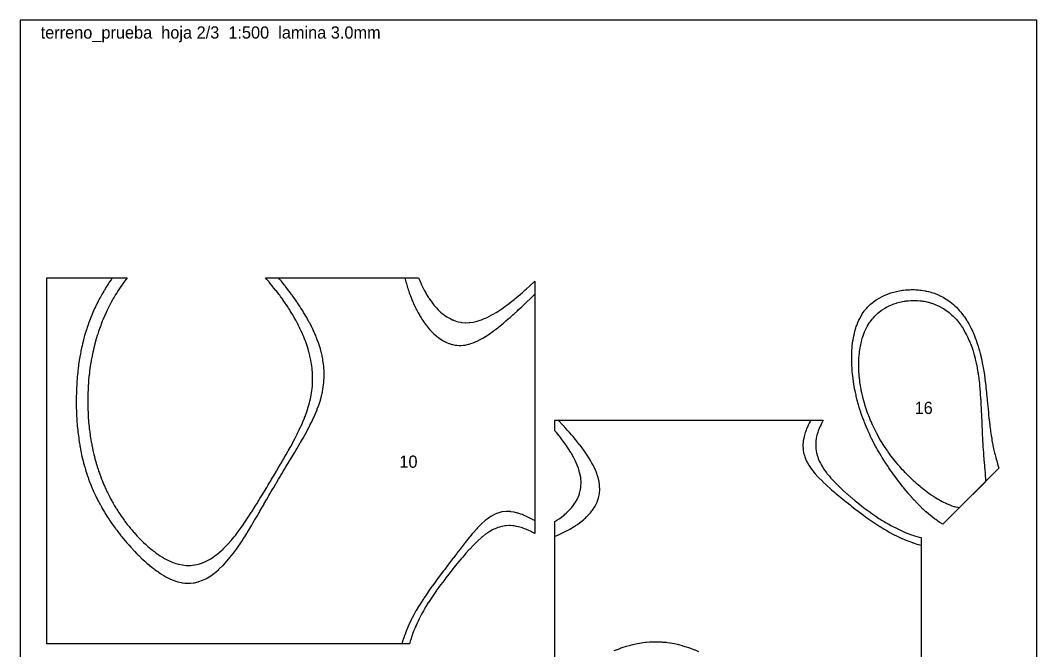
# Model space of a CAD drawing. Header units: millimetres. Extents: x 0 to 500, y 0 to 700.
# Drawn here: x 0 to 500, y 390 to 700 of the extents above; entities that cross this region are included whole.
import ezdxf
from ezdxf.enums import TextEntityAlignment as Align

# ---------------------------------------------------------------- set-up
doc = ezdxf.new("R2010")
doc.units = ezdxf.units.MM
for name, color, linetype in [('CORTE', 1, 'Continuous'), ('GRABADO', 5, 'Continuous'), ('HOJA', 8, 'Continuous')]:
    doc.layers.add(name, color=color, linetype=linetype)

msp = doc.modelspace()

# ---------------------------------------------------------------- linework, layer by layer
at = {"layer": 'CORTE'}
for points in [[(13, 393), (13, 573.15), (52.48, 573.15), (51.45, 571.78), (50.9, 571.01), (49.61, 569.15), (49.49, 568.99), (49.44, 568.92), (48.15, 566.97), (47.42, 565.8), (46.89, 564.95), (46.15, 563.67), (45.71, 562.93), (45.41, 562.39), (44.58, 560.9), (43.69, 559.18), (43.53, 558.88), (43.39, 558.6), (42.54, 556.86), (41.82, 555.28), (41.61, 554.84), (41.38, 554.3), (40.74, 552.82), (40.32, 551.76), (39.93, 550.8), (39.36, 549.28), (39.17, 548.78), (39.08, 548.49), (38.46, 546.76), (38.05, 545.44), (37.82, 544.74), (37.35, 543.15), (37.22, 542.72), (37.17, 542.54), (36.66, 540.7), (36.44, 539.78), (36.15, 538.68), (35.81, 537.13), (35.69, 536.65), (35.33, 534.89), (35.28, 534.63), (35.27, 534.57), (34.9, 532.61), (34.81, 532.09), (34.56, 530.59), (34.43, 529.68), (34.26, 528.57), (34.1, 527.34), (34, 526.55), (33.84, 525.05), (33.78, 524.53), (33.62, 522.81), (33.59, 522.51), (33.46, 520.62), (33.45, 520.49), (33.33, 518.48), (33.33, 518.46), (33.32, 518.15), (33.25, 516.44), (33.24, 516.37), (33.2, 514.42), (33.2, 514.3), (33.18, 512.4), (33.18, 512.26), (33.2, 510.38), (33.2, 510.26), (33.25, 508.36), (33.25, 508.29), (33.32, 506.81), (33.34, 506.36), (33.34, 506.34), (33.45, 504.44), (33.45, 504.32), (33.58, 502.56), (33.61, 502.29), (33.75, 500.71), (33.79, 500.27), (33.94, 498.88), (34.02, 498.25), (34.16, 497.08), (34.28, 496.23), (34.41, 495.3), (34.58, 494.21), (34.68, 493.56), (34.92, 492.19), (34.98, 491.84), (35.31, 490.17), (35.31, 490.15), (35.33, 490.06), (35.65, 488.47), (35.73, 488.15), (36.02, 486.81), (36.19, 486.13), (36.41, 485.19), (36.7, 484.11), (36.83, 483.59), (37.27, 482.08), (37.28, 482.02), (37.35, 481.81), (37.74, 480.46), (37.87, 480.06), (38.22, 478.92), (38.52, 478.04), (38.73, 477.41), (39.24, 476.02), (39.27, 475.93), (39.36, 475.69), (39.81, 474.45), (40, 474), (40.38, 473), (40.82, 471.98), (40.98, 471.58), (41.38, 470.69), (41.6, 470.18), (41.7, 469.96), (42.22, 468.78), (42.63, 467.94), (42.88, 467.42), (43.39, 466.41), (43.55, 466.08), (43.64, 465.92), (44.23, 464.74), (44.7, 463.9), (44.95, 463.43), (45.41, 462.63), (45.68, 462.14), (45.84, 461.88), (46.41, 460.86), (47.04, 459.86), (47.18, 459.61), (47.42, 459.24), (47.96, 458.37), (48.31, 457.84), (48.75, 457.15), (49.44, 456.15), (49.57, 455.95), (49.67, 455.81), (50.4, 454.75), (51.1, 453.79), (51.25, 453.59), (51.45, 453.32), (52.11, 452.43), (52.62, 451.77), (52.99, 451.29), (53.47, 450.7), (53.89, 450.17), (54.24, 449.75), (54.8, 449.06), (55.48, 448.27), (55.73, 447.98), (55.96, 447.73), (56.67, 446.9), (57.5, 446.02), (57.64, 445.86), (57.79, 445.71), (58.62, 444.82), (59.51, 443.92), (59.63, 443.81), (59.75, 443.69), (60.65, 442.81), (61.53, 441.99), (61.69, 441.84), (61.88, 441.67), (62.75, 440.88), (63.54, 440.2), (63.84, 439.95), (64.22, 439.65), (64.95, 439.04), (65.56, 438.57), (66.09, 438.17), (66.84, 437.63), (67.26, 437.32), (67.57, 437.09), (68.46, 436.5), (69.58, 435.78), (69.69, 435.72), (69.88, 435.61), (70.96, 434.97), (71.6, 434.62), (72.28, 434.28), (73.61, 433.64), (73.64, 433.63), (73.74, 433.59), (75.08, 433.05), (75.62, 432.83), (76.58, 432.54), (77.63, 432.22), (78.16, 432.11), (79.64, 431.8), (79.84, 431.78), (81.65, 431.59), (81.66, 431.59), (83.51, 431.58), (83.66, 431.58), (83.66, 431.58), (85.67, 431.78), (85.92, 431.83), (87.68, 432.2), (88.6, 432.5), (89.69, 432.85), (91.36, 433.59), (91.7, 433.74), (92.02, 433.92), (93.71, 434.84), (94.85, 435.61), (95.72, 436.19), (97.56, 437.63), (97.73, 437.76), (99.04, 438.94), (99.75, 439.57), (99.82, 439.64), (101.76, 441.61), (101.81, 441.66), (102.25, 442.16), (103.62, 443.69), (103.77, 443.86), (105.28, 445.71), (105.79, 446.33), (106.84, 447.73), (107.8, 449), (108.33, 449.75), (109.61, 451.56), (109.76, 451.77), (109.82, 451.85), (111.12, 453.79), (111.84, 454.85), (112.45, 455.81), (113.58, 457.56), (113.76, 457.84), (113.85, 457.98), (115.02, 459.86), (115.87, 461.19), (116.28, 461.88), (116.95, 462.96), (117.53, 463.9), (117.88, 464.48), (118.76, 465.92), (119.9, 467.8), (119.99, 467.94), (120.11, 468.16), (121.2, 469.97), (121.92, 471.16), (122.41, 471.99), (123.16, 473.24), (123.63, 474.01), (123.93, 474.53), (124.83, 476.03), (125.95, 477.92), (126.04, 478.06), (126.16, 478.26), (127.23, 480.08), (127.97, 481.34), (128.42, 482.1), (129.06, 483.19), (129.6, 484.12), (129.98, 484.8), (130.76, 486.15), (131.79, 487.95), (131.91, 488.17), (132, 488.34), (133.03, 490.19), (134.02, 492), (134.13, 492.21), (134.27, 492.46), (135.2, 494.23), (136.03, 495.87), (136.23, 496.26), (136.43, 496.65), (137.22, 498.28), (138.05, 500.07), (138.16, 500.3), (138.25, 500.5), (139.05, 502.32), (139.74, 504.01), (139.87, 504.34), (140.06, 504.88), (140.63, 506.36), (140.93, 507.22), (141.31, 508.38), (141.85, 510.17), (141.92, 510.4), (142.08, 511.03), (142.45, 512.42), (142.56, 512.9), (142.9, 514.44), (143.08, 515.44), (143.25, 516.46), (143.44, 517.82), (143.52, 518.48), (143.66, 520.07), (143.7, 520.5), (143.78, 522.2), (143.79, 522.51), (143.79, 524.23), (143.79, 524.53), (143.72, 526.18), (143.7, 526.55), (143.57, 528.05), (143.52, 528.57), (143.36, 529.86), (143.26, 530.59), (143.1, 531.61), (142.91, 532.61), (142.77, 533.31), (142.48, 534.63), (142.4, 534.96), (142.08, 536.19), (141.99, 536.56), (141.96, 536.65), (141.55, 538.14), (141.38, 538.67), (141.07, 539.68), (140.72, 540.69), (140.55, 541.18), (140.06, 542.45), (139.99, 542.64), (139.97, 542.71), (139.43, 544.1), (139.16, 544.73), (138.83, 545.52), (138.27, 546.75), (138.2, 546.91), (138.05, 547.22), (137.56, 548.29), (137.32, 548.77), (136.9, 549.64), (136.3, 550.79), (136.21, 550.97), (136.03, 551.28), (135.51, 552.29), (135.21, 552.81), (134.79, 553.58), (134.05, 554.83), (134.04, 554.85), (134.02, 554.88), (133.29, 556.12), (132.83, 556.86), (132.52, 557.37), (132, 558.16), (131.73, 558.6), (131.54, 558.88), (130.93, 559.82), (130.19, 560.9), (130.11, 561.02), (129.99, 561.19), (129.29, 562.22), (128.78, 562.92), (128.44, 563.39), (127.97, 564.02), (127.59, 564.56), (127.3, 564.94), (126.73, 565.71), (125.96, 566.7), (125.84, 566.85), (125.75, 566.96), (124.96, 567.98), (124.14, 568.98), (124.05, 569.09), (123.94, 569.23), (123.14, 570.2), (122.46, 571), (122.22, 571.3), (121.93, 571.63), (121.28, 572.38), (120.59, 573.15), (195.95, 573.15), (196.16, 572.59), (196.67, 571.39), (196.76, 571.17), (196.81, 571.08), (197.38, 569.77), (197.74, 569.06), (198.04, 568.41), (198.69, 567.16), (198.73, 567.08), (198.75, 567.04), (199.43, 565.77), (199.89, 565.02), (200.18, 564.5), (200.7, 563.67), (200.96, 563.26), (201.14, 563), (201.77, 562.05), (202.56, 560.98), (202.62, 560.89), (202.71, 560.77), (203.5, 559.76), (204.19, 558.97), (204.43, 558.67), (204.73, 558.35), (205.4, 557.63), (206.11, 556.95), (206.42, 556.63), (206.74, 556.34), (207.49, 555.69), (208.47, 554.93), (208.62, 554.8), (208.75, 554.71), (209.81, 553.98), (210.76, 553.41), (211.08, 553.24), (211.75, 552.92), (212.42, 552.57), (212.77, 552.42), (213.87, 552), (214.78, 551.71), (215.42, 551.55), (216.78, 551.28), (217.11, 551.24), (218.79, 551.09), (218.98, 551.09), (220.8, 551.14), (221.06, 551.17), (222.81, 551.4), (223.44, 551.54), (224.82, 551.87), (226.23, 552.32), (226.83, 552.52), (227.78, 552.92), (228.84, 553.34), (229.64, 553.72), (230.86, 554.31), (231.98, 554.94), (232.87, 555.42), (234.08, 556.15), (234.88, 556.65), (235.34, 556.96), (236.9, 557.98), (238.28, 558.98), (238.91, 559.42), (240.69, 560.76), (240.93, 560.94), (241, 561), (242.94, 562.54), (243.52, 563.02), (244.96, 564.2), (245.93, 565.04), (246.98, 565.93), (248.24, 567.06), (248.99, 567.72), (250.49, 569.09), (251.01, 569.56), (252.66, 571.11), (253.15, 571.56), (253.15, 447.28), (252.86, 447.43), (252.5, 447.62), (251.53, 448.12), (251.03, 448.39), (250.17, 448.77), (249.01, 449.29), (248.77, 449.38), (248.09, 449.63), (247.29, 449.93), (247, 450.04), (245.75, 450.39), (244.99, 450.61), (244.12, 450.77), (242.98, 450.99), (242.37, 451.04), (240.97, 451.16), (240.46, 451.14), (238.96, 451.09), (238.3, 450.99), (236.96, 450.78), (235.74, 450.43), (234.95, 450.21), (233.58, 449.64), (232.94, 449.37), (232.35, 449.04), (230.93, 448.27), (229.99, 447.62), (228.92, 446.9), (227.3, 445.6), (226.9, 445.29), (225.02, 443.58), (224.89, 443.47), (222.97, 441.56), (222.88, 441.47), (221.06, 439.54), (220.86, 439.33), (219.25, 437.52), (218.85, 437.08), (217.5, 435.5), (216.83, 434.73), (215.8, 433.48), (214.81, 432.31), (214.13, 431.45), (212.8, 429.82), (212.5, 429.43), (211.31, 427.94), (210.89, 427.41), (210.78, 427.27), (209.33, 425.39), (208.76, 424.66), (207.79, 423.37), (206.75, 421.98), (206.29, 421.35), (205.05, 419.64), (204.82, 419.32), (204.73, 419.2), (203.41, 417.3), (202.72, 416.29), (202.04, 415.28), (200.77, 413.33), (200.73, 413.26), (200.7, 413.22), (199.48, 411.24), (198.69, 409.89), (198.29, 409.22), (197.8, 408.33), (197.18, 407.2), (196.67, 406.21), (196.14, 405.18), (195.64, 404.15), (195.17, 403.16), (194.66, 401.98), (194.28, 401.14), (194.03, 400.51), (193.47, 399.12), (192.79, 397.25), (192.74, 397.1), (192.64, 396.79), (192.08, 395.08), (191.85, 394.28), (191.48, 393), (13, 393)], [(453.86, 451.79), (452.66, 452.53), (452.05, 452.92), (451.23, 453.46), (450.35, 454.09), (449.8, 454.48), (448.71, 455.31), (448.37, 455.57), (447.12, 456.59), (446.94, 456.74), (445.59, 457.91), (445.5, 457.98), (444.1, 459.29), (444.07, 459.31), (442.65, 460.7), (442.64, 460.71), (441.23, 462.15), (441.21, 462.17), (439.85, 463.63), (439.78, 463.71), (438.5, 465.14), (438.35, 465.3), (437.17, 466.67), (436.92, 466.96), (435.86, 468.23), (435.48, 468.67), (434.58, 469.81), (434.05, 470.44), (433.31, 471.4), (432.62, 472.27), (432.07, 473.02), (431.19, 474.16), (430.84, 474.65), (429.76, 476.12), (429.63, 476.31), (429.01, 477.18), (428.44, 477.98), (428.33, 478.13), (427.27, 479.67), (426.9, 480.21), (426.12, 481.38), (425.46, 482.38), (425, 483.12), (424.03, 484.65), (423.89, 484.88), (423.49, 485.56), (422.82, 486.66), (422.6, 487.03), (421.77, 488.47), (421.17, 489.53), (420.74, 490.31), (419.78, 492.12), (419.75, 492.18), (419.73, 492.2), (418.78, 494.08), (418.3, 495.06), (417.85, 496.01), (417.1, 497.66), (416.95, 497.97), (416.87, 498.16), (416.09, 499.97), (415.43, 501.58), (415.26, 502.01), (415.06, 502.55), (414.48, 504.08), (414, 505.43), (413.73, 506.2), (413.47, 507), (413.03, 508.36), (412.56, 509.9), (412.37, 510.56), (412.21, 511.1), (411.76, 512.81), (411.23, 514.94), (411.19, 515.11), (411.13, 515.4), (410.68, 517.46), (410.46, 518.56), (410.23, 519.87), (409.88, 522), (409.83, 522.34), (409.69, 523.48), (409.51, 524.87), (409.46, 525.28), (409.26, 527.49), (409.18, 528.41), (409.09, 530.18), (409.03, 531.42), (409.01, 532.97), (409, 534.3), (409.06, 535.88), (409.09, 537.07), (409.24, 538.92), (409.3, 539.72), (409.61, 542.16), (409.62, 542.25), (409.66, 542.48), (410.05, 544.68), (410.3, 545.72), (410.59, 546.99), (411.08, 548.59), (411.26, 549.18), (411.49, 549.78), (412.04, 551.26), (412.51, 552.26), (412.95, 553.21), (413.94, 554.94), (413.99, 555.03), (414.22, 555.37), (415.14, 556.74), (415.37, 557.03), (416.42, 558.32), (416.8, 558.72), (417.83, 559.78), (418.23, 560.13), (419.36, 561.1), (419.66, 561.33), (421.02, 562.31), (421.09, 562.35), (421.37, 562.52), (422.52, 563.23), (422.79, 563.39), (423.95, 564), (424.69, 564.36), (425.38, 564.67), (426.71, 565.2), (426.81, 565.24), (427.02, 565.3), (428.24, 565.74), (428.85, 565.92), (429.67, 566.16), (431.08, 566.49), (431.1, 566.5), (431.12, 566.5), (432.54, 566.81), (433.52, 566.96), (433.97, 567.03), (434.54, 567.09), (435.4, 567.2), (436.09, 567.25), (436.83, 567.32), (437.65, 567.33), (438.26, 567.37), (438.84, 567.36), (439.69, 567.37), (440.51, 567.32), (441.12, 567.3), (441.82, 567.23), (442.55, 567.18), (443.15, 567.1), (443.98, 567), (445.14, 566.78), (445.42, 566.73), (445.61, 566.69), (446.85, 566.43), (447.91, 566.12), (448.28, 566.02), (449, 565.77), (449.71, 565.55), (450.06, 565.41), (451.15, 565), (452.09, 564.57), (452.58, 564.34), (453.98, 563.6), (454.01, 563.58), (454.12, 563.51), (455.44, 562.73), (455.77, 562.51), (456.88, 561.76), (457.45, 561.33), (458.31, 560.65), (459.03, 560.04), (459.74, 559.39), (460.51, 558.65), (461.18, 557.97), (461.9, 557.17), (462.61, 556.35), (463.2, 555.61), (464.04, 554.5), (464.43, 553.97), (465.48, 552.39), (465.57, 552.24), (465.82, 551.81), (466.64, 550.45), (466.91, 549.94), (467.63, 548.58), (468.35, 547.08), (468.55, 546.64), (468.86, 545.92), (469.41, 544.63), (469.78, 543.66), (470.2, 542.55), (470.62, 541.3), (470.92, 540.42), (471.22, 539.45), (471.59, 538.22), (471.86, 537.21), (472.19, 535.96), (472.65, 534.03), (472.75, 533.65), (472.79, 533.42), (473.24, 531.28), (473.51, 529.85), (473.69, 528.86), (474.09, 526.41), (474.09, 526.41), (474.09, 526.39), (474.45, 523.9), (474.56, 523.09), (474.77, 521.37), (474.96, 519.84), (475.07, 518.8), (475.3, 516.64), (475.34, 516.21), (475.54, 514.23), (475.6, 513.61), (475.62, 513.48), (475.84, 510.99), (475.92, 510.32), (476.09, 508.38), (476.22, 507.17), (476.34, 505.77), (476.54, 503.99), (476.62, 503.19), (476.9, 500.78), (476.92, 500.63), (476.99, 500.09), (477.24, 498.09), (477.34, 497.5), (477.6, 495.59), (477.86, 494.12), (478.01, 493.14), (478.43, 490.95), (478.47, 490.75), (478.49, 490.64), (478.95, 488.37), (479.31, 486.97), (479.51, 486.07), (479.86, 484.73), (480.11, 483.81), (480.32, 483.11), (480.74, 481.59), (481.3, 479.86), (481.45, 479.38), (453.86, 451.79)]]:
    msp.add_lwpolyline(points, close=True, dxfattribs=at)
msp.add_lwpolyline([(263, 364.01), (263, 453.21), (263.97, 453.8), (265.06, 454.54), (265.17, 454.62), (265.34, 454.73), (266.34, 455.46), (267.07, 456.05), (267.47, 456.35), (267.94, 456.75), (268.55, 457.28), (269.09, 457.8), (269.59, 458.26), (270.08, 458.76), (270.58, 459.29), (271.11, 459.92), (271.51, 460.37), (271.82, 460.77), (272.37, 461.52), (273.13, 462.66), (273.17, 462.73), (273.2, 462.78), (273.89, 464.02), (274.27, 464.79), (274.53, 465.39), (275.04, 466.8), (275.06, 466.86), (275.14, 467.16), (275.48, 468.46), (275.55, 468.8), (275.75, 470.2), (275.81, 470.81), (275.85, 472.11), (275.85, 472.82), (275.73, 474.24), (275.67, 474.83), (275.33, 476.65), (275.29, 476.84), (275.14, 477.38), (274.74, 478.85), (274.52, 479.46), (274.02, 480.86), (273.16, 482.84), (273.14, 482.87), (273.12, 482.91), (272.13, 484.89), (271.1, 486.7), (270.99, 486.9), (270.81, 487.19), (269.73, 488.92), (269.08, 489.87), (268.37, 490.93), (267.06, 492.73), (266.9, 492.95), (266.39, 493.62), (265.35, 494.96), (265.04, 495.34), (263.71, 496.98), (263, 497.8), (263, 503.15), (395.02, 503.15), (394.83, 502.81), (394.6, 502.37), (394.14, 501.49), (393.9, 501.03), (393.49, 500.12), (393, 499.01), (392.89, 498.71), (392.58, 497.84), (392.36, 497.22), (392.28, 497), (391.92, 495.65), (391.75, 494.99), (391.58, 493.99), (391.41, 492.98), (391.36, 492.2), (391.28, 490.97), (391.32, 490.23), (391.38, 488.97), (391.53, 488.01), (391.7, 486.96), (392.14, 485.38), (392.27, 484.95), (392.58, 484.16), (393.07, 482.94), (393.58, 481.94), (394.1, 480.93), (394.6, 480.15), (395.37, 478.92), (396.62, 477.22), (396.84, 476.9), (397.91, 475.62), (398.51, 474.89), (398.64, 474.75), (400.34, 472.87), (400.66, 472.56), (402.32, 470.86), (402.68, 470.53), (404.43, 468.84), (404.7, 468.61), (406.66, 466.83), (406.72, 466.78), (407.11, 466.44), (408.74, 465.03), (408.99, 464.81), (410.76, 463.35), (411.42, 462.8), (412.78, 461.72), (413.97, 460.78), (414.81, 460.14), (416.62, 458.77), (416.83, 458.61), (417.38, 458.21), (418.85, 457.16), (419.43, 456.75), (420.87, 455.76), (422.42, 454.73), (422.89, 454.43), (423.72, 453.9), (424.91, 453.16), (425.66, 452.72), (426.93, 451.97), (428.62, 451.04), (428.95, 450.85), (429.24, 450.7), (430.97, 449.82), (432.68, 449), (432.99, 448.86), (433.37, 448.69), (435.01, 447.98), (436.2, 447.51), (437.03, 447.18), (438.45, 446.68), (439.05, 446.46), (439.37, 446.36), (441.07, 445.82), (442.27, 445.49), (443.15, 445.24), (443.15, 263)], dxfattribs=at)
at = {"layer": 'GRABADO'}
for points in [[(13, 573.15), (45.23, 573.15), (44.64, 572.27), (43.78, 571.01), (43.39, 570.4), (42.47, 568.99), (41.37, 567.18), (41.24, 566.97), (41.06, 566.66), (40.06, 564.95), (39.36, 563.67), (38.95, 562.93), (38.52, 562.08), (37.9, 560.91), (37.34, 559.76), (36.91, 558.89), (36.56, 558.1), (35.98, 556.86), (35.33, 555.32), (35.12, 554.84), (34.99, 554.5), (34.3, 552.82), (33.71, 551.2), (33.56, 550.8), (33.31, 550.08), (32.86, 548.78), (32.65, 548.12), (32.2, 546.76), (31.76, 545.2), (31.62, 544.74), (31.3, 543.53), (31.08, 542.72), (31.01, 542.43), (30.57, 540.7), (30.36, 539.76), (30.11, 538.68), (29.82, 537.19), (29.7, 536.66), (29.36, 534.71), (29.34, 534.63), (29.28, 534.28), (29, 532.61), (28.96, 532.29), (28.7, 530.59), (28.62, 529.93), (28.43, 528.57), (28.33, 527.62), (28.21, 526.55), (28.1, 525.36), (28.01, 524.53), (27.91, 523.15), (27.85, 522.51), (27.76, 520.98), (27.73, 520.49), (27.65, 518.85), (27.63, 518.46), (27.57, 516.74), (27.56, 516.44), (27.52, 514.68), (27.52, 514.42), (27.5, 512.64), (27.5, 512.4), (27.52, 510.63), (27.52, 510.38), (27.55, 508.64), (27.56, 508.36), (27.62, 506.69), (27.63, 506.34), (27.71, 504.76), (27.73, 504.32), (27.82, 502.85), (27.86, 502.29), (27.96, 500.97), (28.03, 500.27), (28.13, 499.12), (28.22, 498.25), (28.32, 497.29), (28.45, 496.23), (28.54, 495.48), (28.72, 494.21), (28.78, 493.71), (29.02, 492.19), (29.06, 491.96), (29.28, 490.67), (29.35, 490.24), (29.36, 490.17), (29.65, 488.52), (29.73, 488.15), (29.98, 486.83), (30.14, 486.12), (30.34, 485.17), (30.6, 484.1), (30.73, 483.53), (31.11, 482.08), (31.15, 481.93), (31.3, 481.42), (31.58, 480.34), (31.66, 480.06), (32.02, 478.76), (32.25, 478.04), (32.5, 477.22), (32.91, 476.02), (33.01, 475.71), (33.31, 474.87), (33.53, 474.22), (33.61, 474), (34.06, 472.73), (34.36, 471.98), (34.63, 471.27), (35.19, 469.96), (35.23, 469.86), (35.33, 469.64), (35.82, 468.43), (36.05, 467.94), (36.44, 467.03), (36.99, 465.92), (37.1, 465.67), (37.34, 465.21), (37.76, 464.32), (37.98, 463.9), (38.44, 462.97), (39.05, 461.87), (39.15, 461.67), (39.36, 461.32), (39.86, 460.36), (40.16, 459.85), (40.6, 459.07), (41.36, 457.83), (41.37, 457.83), (41.37, 457.81), (42.12, 456.56), (42.6, 455.81), (42.9, 455.32), (43.39, 454.61), (43.71, 454.11), (43.92, 453.79), (44.51, 452.89), (45.31, 451.77), (45.35, 451.72), (45.4, 451.64), (46.18, 450.52), (46.76, 449.75), (47.04, 449.36), (47.42, 448.87), (47.9, 448.21), (48.28, 447.73), (48.78, 447.07), (49.44, 446.26), (49.68, 445.95), (49.88, 445.71), (50.57, 444.83), (51.45, 443.8), (51.5, 443.74), (51.55, 443.69), (52.42, 442.64), (53.3, 441.66), (53.38, 441.57), (53.47, 441.47), (54.32, 440.5), (55.13, 439.64), (55.3, 439.46), (55.48, 439.27), (56.27, 438.41), (57.06, 437.62), (57.27, 437.4), (57.5, 437.17), (58.28, 436.38), (59.1, 435.6), (59.31, 435.39), (59.51, 435.2), (60.34, 434.41), (61.27, 433.58), (61.4, 433.45), (61.53, 433.34), (62.47, 432.5), (63.54, 431.6), (63.57, 431.58), (63.6, 431.56), (64.67, 430.67), (65.56, 429.98), (65.81, 429.79), (66.16, 429.54), (66.96, 428.93), (67.57, 428.49), (68.15, 428.1), (69.04, 427.52), (69.37, 427.3), (69.59, 427.15), (70.61, 426.53), (71.6, 425.96), (71.9, 425.81), (72.52, 425.5), (73.24, 425.12), (73.61, 424.93), (74.62, 424.5), (75.62, 424.09), (76.08, 423.94), (77.53, 423.48), (77.61, 423.46), (77.63, 423.45), (79.25, 423.08), (79.64, 423), (81.01, 422.84), (81.65, 422.77), (82.95, 422.78), (83.66, 422.78), (85.15, 422.97), (85.67, 423.03), (87.5, 423.48), (87.68, 423.53), (87.74, 423.55), (89.68, 424.25), (91.18, 424.99), (91.69, 425.24), (92.11, 425.5), (93.71, 426.45), (95.14, 427.52), (95.72, 427.93), (97.6, 429.54), (97.73, 429.64), (99.7, 431.56), (99.74, 431.59), (101.57, 433.58), (101.76, 433.78), (103.27, 435.6), (103.77, 436.19), (104.85, 437.61), (105.79, 438.84), (106.34, 439.63), (107.68, 441.53), (107.77, 441.66), (107.8, 441.71), (109.1, 443.68), (109.82, 444.75), (110.4, 445.7), (111.39, 447.27), (111.67, 447.72), (111.83, 447.98), (112.89, 449.74), (113.85, 451.33), (114.1, 451.76), (114.45, 452.37), (115.28, 453.79), (115.87, 454.77), (116.46, 455.81), (117.27, 457.22), (117.63, 457.83), (117.88, 458.26), (118.79, 459.85), (119.9, 461.77), (119.96, 461.88), (120.03, 462.01), (121.12, 463.9), (121.92, 465.27), (122.29, 465.92), (122.81, 466.81), (123.46, 467.94), (123.93, 468.74), (124.65, 469.97), (125.68, 471.72), (125.84, 471.99), (125.95, 472.18), (127.04, 474.01), (127.97, 475.57), (128.24, 476.03), (128.66, 476.73), (129.46, 478.06), (129.99, 478.94), (130.67, 480.08), (131.73, 481.83), (131.89, 482.1), (132, 482.28), (133.12, 484.12), (134.02, 485.64), (134.33, 486.15), (134.81, 486.94), (135.54, 488.17), (136.04, 489.01), (136.74, 490.19), (137.74, 491.9), (137.92, 492.21), (138.05, 492.45), (139.09, 494.24), (140.07, 496.01), (140.21, 496.26), (140.39, 496.58), (141.31, 498.28), (142.08, 499.78), (142.37, 500.3), (142.65, 500.87), (143.38, 502.32), (144.1, 503.89), (144.32, 504.34), (144.5, 504.75), (145.22, 506.36), (145.97, 508.23), (146.02, 508.38), (146.11, 508.64), (146.78, 510.4), (147.11, 511.4), (147.44, 512.42), (147.96, 514.27), (148, 514.44), (148.13, 514.98), (148.49, 516.46), (148.59, 516.92), (148.89, 518.48), (149.03, 519.38), (149.19, 520.5), (149.31, 521.68), (149.38, 522.52), (149.45, 523.85), (149.48, 524.54), (149.49, 525.9), (149.48, 526.56), (149.42, 527.86), (149.38, 528.58), (149.28, 529.73), (149.19, 530.59), (149.06, 531.53), (148.9, 532.61), (148.78, 533.27), (148.51, 534.63), (148.44, 534.94), (148.13, 536.21), (148.05, 536.57), (148.03, 536.65), (147.63, 538.17), (147.48, 538.67), (147.16, 539.72), (146.84, 540.69), (146.65, 541.23), (146.11, 542.66), (146.1, 542.7), (146.09, 542.71), (145.54, 544.16), (145.3, 544.73), (144.95, 545.58), (144.42, 546.75), (144.32, 546.97), (144.1, 547.4), (143.67, 548.35), (143.46, 548.77), (143.01, 549.7), (142.43, 550.79), (142.31, 551.02), (142.08, 551.42), (141.61, 552.34), (141.34, 552.81), (140.89, 553.63), (140.17, 554.83), (140.13, 554.9), (140.07, 555), (139.39, 556.17), (138.96, 556.86), (138.61, 557.42), (138.05, 558.26), (137.82, 558.64), (137.67, 558.88), (137.03, 559.87), (136.32, 560.9), (136.21, 561.07), (136.04, 561.3), (135.39, 562.27), (134.93, 562.92), (134.55, 563.45), (134.02, 564.16), (133.7, 564.62), (133.47, 564.94), (132.85, 565.79), (132.01, 566.89), (131.98, 566.93), (131.95, 566.96), (131.11, 568.08), (130.4, 568.98), (130.22, 569.21), (129.99, 569.49), (129.33, 570.34), (128.79, 571.01), (128.43, 571.46), (127.98, 571.99), (127.51, 572.56), (127.02, 573.15), (189.14, 573.15), (189.45, 571.92), (189.7, 571.07), (189.9, 570.34), (190.3, 569.05), (190.37, 568.8), (190.63, 568.03), (190.86, 567.27), (190.95, 567.03), (191.37, 565.76), (191.66, 565.01), (191.91, 564.27), (192.43, 562.99), (192.48, 562.83), (192.64, 562.45), (193.06, 561.4), (193.26, 560.97), (193.67, 559.99), (194.18, 558.95), (194.33, 558.62), (194.65, 557.97), (194.99, 557.27), (195.19, 556.93), (195.69, 555.95), (196.3, 554.91), (196.42, 554.66), (196.67, 554.26), (197.18, 553.4), (197.53, 552.89), (197.97, 552.17), (198.68, 551.16), (198.8, 550.99), (198.89, 550.87), (199.65, 549.82), (200.44, 548.85), (200.55, 548.71), (200.7, 548.54), (201.48, 547.62), (202.23, 546.83), (202.45, 546.58), (202.71, 546.33), (203.47, 545.58), (204.35, 544.82), (204.54, 544.63), (204.72, 544.48), (205.65, 543.74), (206.73, 542.97), (206.83, 542.91), (207.02, 542.8), (208.08, 542.14), (208.74, 541.77), (209.4, 541.45), (210.75, 540.88), (210.82, 540.86), (211.06, 540.79), (212.35, 540.38), (212.76, 540.27), (214.02, 540.04), (214.76, 539.94), (215.88, 539.89), (216.77, 539.88), (217.98, 539.98), (218.78, 540.07), (220.44, 540.43), (220.79, 540.52), (221.57, 540.79), (222.8, 541.18), (223.46, 541.45), (224.81, 542.03), (226.26, 542.8), (226.82, 543.08), (227.49, 543.47), (228.83, 544.28), (229.63, 544.82), (230.85, 545.61), (232.54, 546.84), (232.86, 547.07), (233.81, 547.79), (234.88, 548.61), (235.17, 548.86), (236.89, 550.24), (237.63, 550.89), (238.91, 551.94), (240, 552.91), (240.92, 553.7), (242.28, 554.93), (242.94, 555.51), (244.51, 556.95), (244.96, 557.35), (246.68, 558.97), (246.97, 559.24), (248.83, 560.99), (248.99, 561.15), (250.94, 563.02), (251.01, 563.08), (253.02, 565.04), (253.15, 565.16), (253.15, 453.54), (252.99, 453.63), (252.89, 453.68), (251.68, 454.35), (251.02, 454.72), (250.36, 455.04), (249.01, 455.7), (249.01, 455.7), (247.59, 456.3), (247, 456.55), (246.12, 456.84), (244.99, 457.24), (244.6, 457.33), (243.03, 457.72), (242.98, 457.73), (242.98, 457.73), (241.23, 457.99), (240.97, 458.03), (239.3, 458.07), (238.96, 458.09), (237.11, 457.88), (236.95, 457.87), (236.38, 457.72), (234.95, 457.36), (234.33, 457.1), (232.94, 456.54), (231.52, 455.71), (230.93, 455.37), (229.62, 454.39), (228.92, 453.88), (228.72, 453.69), (226.91, 452.09), (226.52, 451.67), (224.89, 450.03), (224.58, 449.65), (222.88, 447.76), (222.78, 447.63), (222.3, 447.06), (221.1, 445.61), (220.86, 445.34), (219.49, 443.59), (218.85, 442.82), (217.9, 441.57), (216.83, 440.22), (216.33, 439.55), (214.82, 437.59), (214.77, 437.52), (214.61, 437.32), (213.23, 435.5), (212.8, 434.95), (211.7, 433.48), (210.78, 432.29), (210.16, 431.46), (208.77, 429.62), (208.63, 429.43), (208.22, 428.88), (207.11, 427.41), (206.75, 426.93), (205.61, 425.39), (204.73, 424.21), (204.12, 423.37), (202.72, 421.44), (202.65, 421.35), (202.48, 421.11), (201.21, 419.32), (200.7, 418.59), (199.81, 417.3), (198.68, 415.63), (198.45, 415.28), (198.01, 414.6), (197.14, 413.26), (196.67, 412.5), (195.88, 411.24), (194.74, 409.31), (194.69, 409.22), (194.65, 409.15), (193.56, 407.2), (192.64, 405.43), (192.5, 405.18), (192.38, 404.92), (191.52, 403.16), (190.62, 401.15), (190.61, 401.14), (190.61, 401.12), (189.78, 399.11), (189.27, 397.76), (189.02, 397.09), (188.61, 395.86), (188.34, 395.07), (188.23, 394.69), (187.71, 393), (13, 393), (13, 573.15)], [(453.5, 462.94), (452.65, 463.37), (451.65, 463.95), (451.22, 464.18), (449.86, 465.03), (449.79, 465.06), (449.49, 465.26), (448.36, 466.01), (448.13, 466.17), (446.93, 467.01), (446.47, 467.37), (445.49, 468.07), (444.84, 468.6), (444.06, 469.19), (443.25, 469.88), (442.63, 470.36), (441.7, 471.19), (441.2, 471.6), (440.18, 472.54), (439.77, 472.89), (438.7, 473.92), (438.34, 474.24), (437.25, 475.33), (436.91, 475.65), (435.83, 476.77), (435.48, 477.12), (434.44, 478.24), (434.05, 478.66), (433.09, 479.75), (432.61, 480.27), (431.76, 481.28), (431.18, 481.95), (430.46, 482.85), (429.75, 483.72), (429.2, 484.45), (428.32, 485.59), (427.96, 486.08), (426.89, 487.56), (426.76, 487.74), (426.24, 488.51), (425.6, 489.44), (425.45, 489.65), (424.47, 491.18), (424.02, 491.89), (423.38, 492.95), (422.59, 494.29), (422.33, 494.75), (421.69, 495.91), (421.31, 496.6), (421.16, 496.9), (420.34, 498.49), (419.72, 499.76), (419.41, 500.42), (418.89, 501.57), (418.52, 502.4), (418.29, 502.95), (417.68, 504.42), (416.92, 506.39), (416.88, 506.49), (416.85, 506.57), (416.15, 508.61), (415.48, 510.69), (415.45, 510.78), (415.42, 510.9), (414.82, 513.02), (414.42, 514.61), (414.25, 515.31), (413.98, 516.56), (413.74, 517.66), (413.63, 518.25), (413.31, 520.09), (413.07, 521.67), (412.95, 522.6), (412.7, 524.89), (412.67, 525.19), (412.54, 527.3), (412.5, 527.87), (412.49, 527.95), (412.45, 530.69), (412.45, 530.85), (412.53, 533.28), (412.54, 533.62), (412.54, 533.65), (412.76, 536.25), (412.84, 536.81), (413.12, 538.76), (413.42, 540.25), (413.59, 541.13), (413.95, 542.45), (414.2, 543.39), (414.46, 544.16), (414.92, 545.53), (415.37, 546.6), (415.77, 547.54), (416.62, 549.19), (416.74, 549.42), (416.8, 549.52), (417.83, 551.19), (418.23, 551.73), (419.05, 552.84), (419.66, 553.53), (420.39, 554.35), (421.09, 555.03), (421.86, 555.75), (422.52, 556.28), (423.46, 557.01), (423.95, 557.36), (425.18, 558.15), (425.38, 558.27), (426.08, 558.65), (426.81, 559.05), (427.03, 559.17), (428.24, 559.73), (429.01, 560.05), (429.68, 560.3), (431.06, 560.76), (431.11, 560.78), (431.13, 560.79), (432.54, 561.18), (433.39, 561.38), (433.97, 561.5), (434.8, 561.64), (435.4, 561.74), (435.83, 561.8), (436.83, 561.92), (438.04, 562), (438.26, 562.02), (438.47, 562.02), (439.7, 562.06), (440.92, 562.02), (441.13, 562.02), (441.35, 562), (442.56, 561.92), (443.56, 561.78), (443.99, 561.73), (444.59, 561.62), (445.42, 561.48), (445.99, 561.34), (446.86, 561.15), (448.24, 560.73), (448.29, 560.72), (448.39, 560.68), (449.72, 560.22), (450.34, 559.96), (451.16, 559.62), (452.3, 559.05), (452.59, 558.91), (453.62, 558.32), (454.02, 558.09), (454.13, 558.02), (455.45, 557.15), (455.84, 556.86), (456.89, 556.06), (457.45, 555.6), (458.32, 554.82), (458.95, 554.23), (459.76, 553.4), (460.35, 552.76), (461.19, 551.77), (461.65, 551.2), (462.62, 549.9), (462.87, 549.55), (463.78, 548.16), (464, 547.82), (464.06, 547.72), (465.05, 546), (465.49, 545.13), (466.01, 544.1), (466.86, 542.21), (466.9, 542.12), (466.93, 542.06), (467.71, 540.07), (468.36, 538.22), (468.46, 537.95), (468.54, 537.68), (469.12, 535.75), (469.68, 533.69), (469.73, 533.49), (469.8, 533.18), (470.26, 531.16), (470.49, 530.01), (470.73, 528.77), (471.12, 526.54), (471.15, 526.32), (471.24, 525.69), (471.5, 523.82), (471.58, 523.22), (471.8, 521.26), (471.94, 520), (472.06, 518.65), (472.22, 516.87), (472.28, 516.01), (472.44, 513.8), (472.46, 513.33), (472.61, 510.78), (472.61, 510.62), (472.69, 509), (472.74, 507.89), (472.75, 507.78), (472.85, 505.14), (472.88, 504.8), (472.96, 502.38), (472.99, 501.83), (473.06, 499.63), (473.11, 498.86), (473.18, 496.88), (473.25, 495.88), (473.31, 494.15), (473.4, 492.87), (473.45, 491.44), (473.59, 489.83), (473.63, 488.75), (473.8, 486.77), (473.83, 486.09), (474.04, 483.67), (474.05, 483.46), (474.16, 482.27), (474.28, 480.83), (474.32, 480.55), (474.5, 478.19), (474.6, 477.42), (474.7, 475.52), (474.82, 474.34), (474.84, 472.77), (461.94, 459.87), (461.25, 460), (460.24, 460.23), (459.81, 460.35), (459.58, 460.43), (458.38, 460.81), (457.45, 461.16), (456.95, 461.34), (455.79, 461.82), (455.51, 461.94), (455.41, 461.99), (454.08, 462.62), (453.5, 462.94)]]:
    msp.add_lwpolyline(points, close=True, dxfattribs=at)
for points in [[(263, 370.59), (263, 445.95), (263.56, 446.16), (264.76, 446.67), (264.98, 446.76), (265.07, 446.81), (266.38, 447.38), (267.09, 447.74), (267.74, 448.04), (268.99, 448.69), (269.07, 448.73), (269.11, 448.75), (270.38, 449.43), (271.13, 449.89), (271.65, 450.18), (272.48, 450.7), (272.89, 450.96), (273.15, 451.14), (274.1, 451.77), (275.17, 452.56), (275.26, 452.62), (275.38, 452.71), (276.39, 453.5), (277.18, 454.19), (277.48, 454.43), (277.8, 454.73), (278.52, 455.4), (279.2, 456.11), (279.52, 456.42), (279.81, 456.74), (280.46, 457.49), (281.22, 458.47), (281.35, 458.62), (281.44, 458.75), (282.17, 459.81), (282.74, 460.76), (282.91, 461.08), (283.23, 461.75), (283.58, 462.42), (283.73, 462.77), (284.15, 463.87), (284.44, 464.78), (284.6, 465.42), (284.87, 466.78), (284.91, 467.11), (285.06, 468.79), (285.06, 468.98), (285.01, 470.8), (284.98, 471.06), (284.75, 472.81), (284.61, 473.44), (284.28, 474.82), (283.83, 476.23), (283.63, 476.83), (283.23, 477.78), (282.81, 478.84), (282.43, 479.64), (281.84, 480.86), (281.21, 481.98), (280.73, 482.87), (280, 484.08), (279.5, 484.88), (279.19, 485.34), (278.17, 486.9), (277.17, 488.28), (276.73, 488.91), (275.39, 490.69), (275.21, 490.93), (275.15, 491), (273.61, 492.94), (273.13, 493.52), (271.95, 494.96), (271.11, 495.93), (270.22, 496.98), (269.09, 498.24), (268.43, 498.99), (267.06, 500.49), (266.59, 501.01), (265.04, 502.66), (264.59, 503.15), (388.87, 503.15), (388.72, 502.86), (388.53, 502.5), (388.03, 501.53), (387.76, 501.03), (387.38, 500.17), (386.86, 499.01), (386.77, 498.77), (386.52, 498.09), (386.22, 497.29), (386.11, 497), (385.76, 495.75), (385.54, 494.99), (385.38, 494.12), (385.16, 492.98), (385.11, 492.37), (384.99, 490.97), (385.01, 490.46), (385.06, 488.96), (385.16, 488.3), (385.37, 486.96), (385.72, 485.74), (385.94, 484.95), (386.51, 483.58), (386.78, 482.94), (387.11, 482.35), (387.88, 480.93), (388.53, 479.99), (389.25, 478.92), (390.55, 477.3), (390.86, 476.9), (392.57, 475.02), (392.68, 474.89), (394.59, 472.97), (394.68, 472.88), (396.61, 471.06), (396.82, 470.86), (398.63, 469.25), (399.07, 468.85), (400.65, 467.5), (401.42, 466.83), (402.67, 465.8), (403.84, 464.81), (404.7, 464.13), (406.33, 462.8), (406.72, 462.5), (408.21, 461.31), (408.74, 460.89), (408.88, 460.78), (410.76, 459.33), (411.49, 458.76), (412.78, 457.79), (414.17, 456.75), (414.8, 456.29), (416.51, 455.05), (416.83, 454.82), (416.95, 454.73), (418.85, 453.41), (419.86, 452.72), (420.87, 452.04), (422.82, 450.77), (422.89, 450.73), (422.93, 450.7), (424.91, 449.48), (426.26, 448.69), (426.93, 448.29), (427.82, 447.8), (428.95, 447.18), (429.94, 446.67), (430.97, 446.14), (432, 445.64), (432.99, 445.17), (434.17, 444.66), (435.01, 444.28), (435.64, 444.03), (437.03, 443.47), (438.9, 442.79), (439.05, 442.74), (439.36, 442.64), (441.07, 442.08), (441.87, 441.85), (443.15, 441.48), (443.15, 263)], [(333.83, 389.05), (332.14, 389.74), (331.81, 389.87), (331.27, 390.06), (329.79, 390.63), (328.93, 390.93), (327.77, 391.31), (325.98, 391.85), (325.75, 391.92), (325.12, 392.08), (323.73, 392.45), (323.25, 392.56), (321.71, 392.9), (320.71, 393.08), (319.69, 393.25), (318.33, 393.44), (317.67, 393.52), (316.08, 393.66), (315.65, 393.7), (313.95, 393.78), (313.64, 393.79), (311.92, 393.79), (311.62, 393.79), (309.97, 393.72), (309.6, 393.7), (308.1, 393.57), (307.58, 393.52), (306.29, 393.36), (305.56, 393.26), (304.54, 393.1), (303.54, 392.91), (302.84, 392.77), (301.52, 392.48), (301.19, 392.4), (299.96, 392.08), (299.59, 391.99), (299.5, 391.96), (298.01, 391.55), (297.48, 391.38), (296.47, 391.07), (295.46, 390.72), (294.97, 390.55), (293.7, 390.06), (293.51, 389.99), (293.44, 389.97), (292.05, 389.43)]]:
    msp.add_lwpolyline(points, dxfattribs=at)
at = {"layer": 'HOJA'}
msp.add_lwpolyline([(0, 0), (500, 0), (500, 700), (0, 700)], close=True, dxfattribs=at)

# ---------------------------------------------------------------- texts
at = {"layer": 'GRABADO'}
for s, p in [('16', (444.41, 509.14)), ('10', (190.94, 482.65))]:
    msp.add_text(s, height=6, dxfattribs=at).set_placement(p, align=Align.MIDDLE_CENTER)
at = {"layer": 'HOJA'}
msp.add_text('terreno_prueba  hoja 2/3  1:500  lamina 3.0mm', height=6, dxfattribs=at).set_placement((10, 691))

doc.saveas('drawing.dxf')
